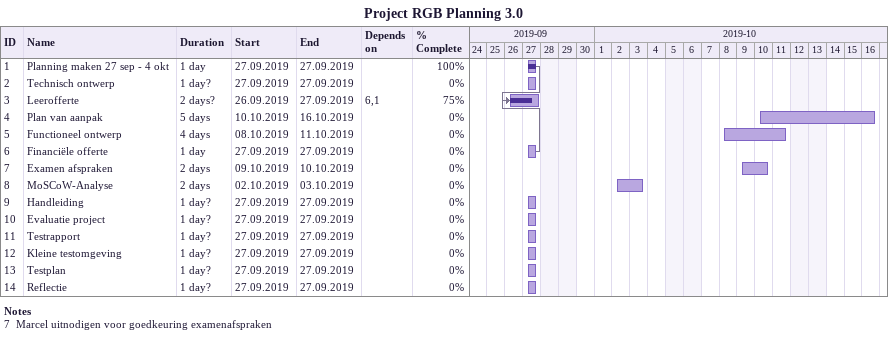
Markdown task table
Project RGB Planning 3.0

| ID | Task | Duration | Start | Finish | Predecessors | % complete |
|---|---|---|---|---|---|---|
| 1 | Planning maken 27 sep - 4 okt | 1d | 2019-09-27 | 2019-09-27 |  | 100 |
| 2 | Technisch ontwerp | 1d? | 2019-09-27 | 2019-09-27 |  | 0 |
| 3 | Leerofferte | 2d? | 2019-09-26 | 2019-09-27 | 6, 1 | 75 |
| 4 | Plan van aanpak | 5d | 2019-10-10 | 2019-10-16 |  | 0 |
| 5 | Functioneel ontwerp | 4d | 2019-10-08 | 2019-10-11 |  | 0 |
| 6 | Financiële offerte | 1d | 2019-09-27 | 2019-09-27 |  | 0 |
| 7 | Examen afspraken | 2d | 2019-10-09 | 2019-10-10 |  | 0 |
| 8 | MoSCoW-Analyse | 2d | 2019-10-02 | 2019-10-03 |  | 0 |
| 9 | Handleiding | 1d? | 2019-09-27 | 2019-09-27 |  | 0 |
| 10 | Evaluatie project | 1d? | 2019-09-27 | 2019-09-27 |  | 0 |
| 11 | Testrapport | 1d? | 2019-09-27 | 2019-09-27 |  | 0 |
| 12 | Kleine testomgeving | 1d? | 2019-09-27 | 2019-09-27 |  | 0 |
| 13 | Testplan | 1d? | 2019-09-27 | 2019-09-27 |  | 0 |
| 14 | Reflectie | 1d? | 2019-09-27 | 2019-09-27 |  | 0 |

Notes
- 7: Marcel uitnodigen voor goedkeuring examenafspraken
